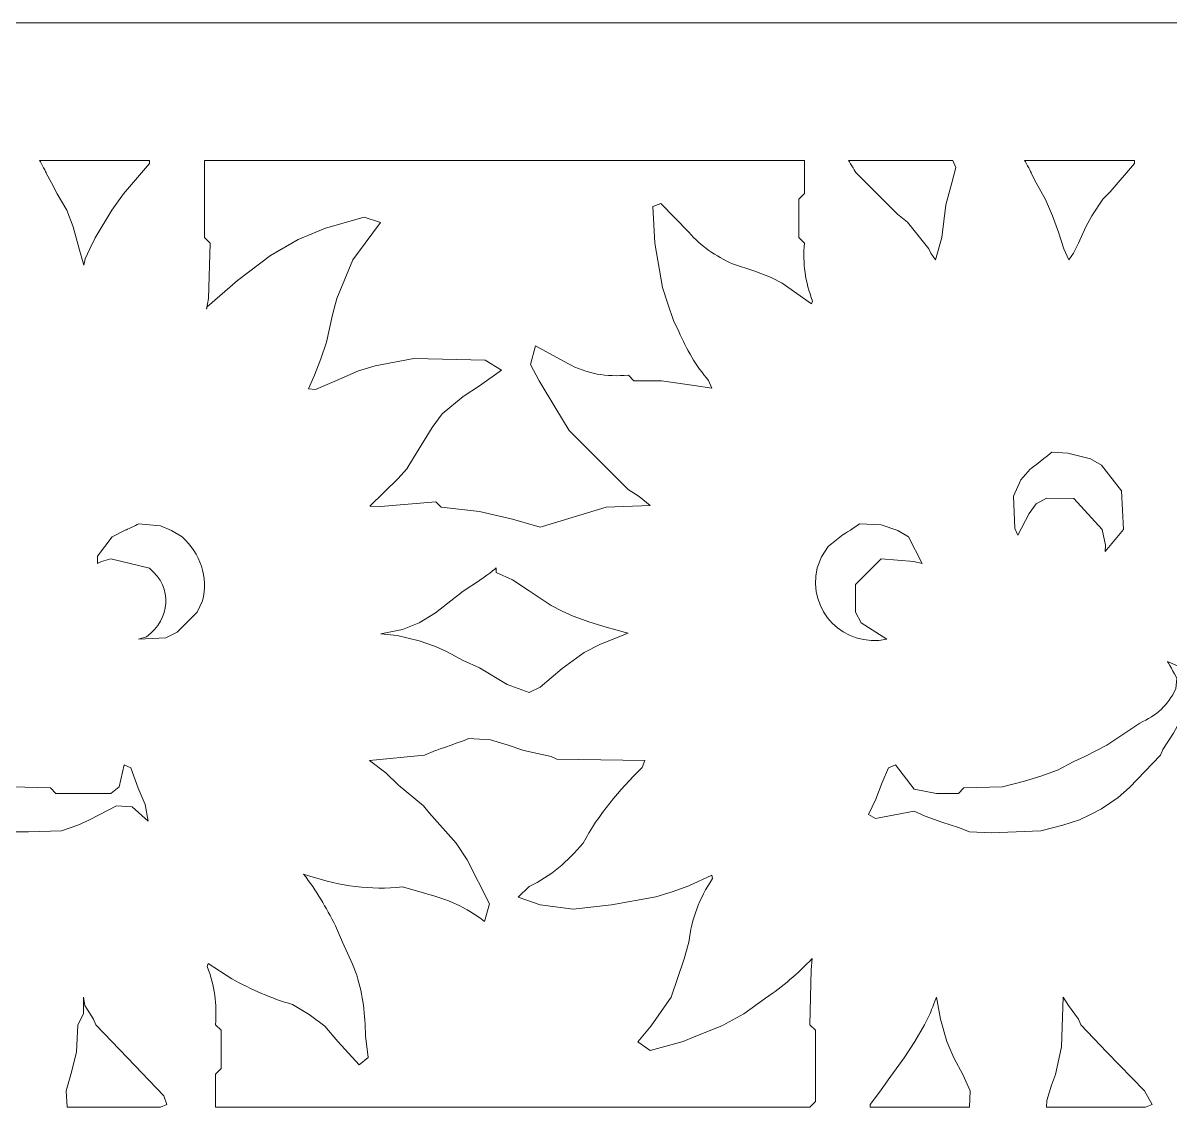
# Model space of a CAD drawing. Header units: centimetres. Extents: x -13.8 to 13.8, y -13.7 to 13.7.
# Drawn here: x 8.18 to 10.575, y -3.162 to -0.862 of the extents above; entities that cross this region are included whole.
import ezdxf

# ---------------------------------------------------------------- set-up
doc = ezdxf.new("R2010")
doc.units = ezdxf.units.CM
doc.header["$MEASUREMENT"] = 0
doc.layers.add('Layer 1', color=7, linetype='Continuous')

msp = doc.modelspace()

# ---------------------------------------------------------------- linework, layer by layer
at = {"layer": 'Layer 1', "lineweight": 0}
msp.add_lwpolyline([(0.73523, -13.67105), (13.55625, -13.67105), (13.55625, -0.86165), (0.73523, -0.86165), (0.73523, -13.67105)], close=True, dxfattribs=at)
at = {"layer": 'Layer 1', "color": 7, "lineweight": 0}
for points, knots in [([(8.21407, -1.14872), (8.21407, -1.14872), (8.44399, -1.14872), (8.44399, -1.14872), (8.44399, -1.14872), (8.44399, -1.14872), (8.44362, -1.15499), (8.44362, -1.15499), (8.44362, -1.15499), (8.44362, -1.15499), (8.38933, -1.21804), (8.38933, -1.21804), (8.38933, -1.21804), (8.38933, -1.21804), (8.36515, -1.25252), (8.36515, -1.25252), (8.36515, -1.25252), (8.36515, -1.25252), (8.33065, -1.31004), (8.33065, -1.31004), (8.33065, -1.31004), (8.33065, -1.31004), (8.31922, -1.33309), (8.31922, -1.33309), (8.31922, -1.33309), (8.31922, -1.33309), (8.30988, -1.35423), (8.30988, -1.35423), (8.30988, -1.35423), (8.30988, -1.35423), (8.30684, -1.36719), (8.30684, -1.36719), (8.30684, -1.36719), (8.30684, -1.36719), (8.29713, -1.33309), (8.29713, -1.33309), (8.29713, -1.33309), (8.29713, -1.33309), (8.28475, -1.287), (8.28475, -1.287), (8.28475, -1.287), (8.28475, -1.287), (8.27141, -1.25252), (8.27141, -1.25252), (8.27141, -1.25252), (8.27141, -1.25252), (8.25141, -1.21804), (8.25141, -1.21804), (8.25141, -1.21804), (8.25141, -1.21804), (8.23903, -1.19537), (8.23903, -1.19537), (8.23903, -1.19537), (8.23903, -1.19537), (8.22837, -1.17497), (8.22837, -1.17497), (8.22837, -1.17497), (8.22836, -1.17499), (8.21865, -1.15499), (8.21407, -1.14872)], [0, 0, 0, 0, 0.0625, 0.0625, 0.0625, 0.0625, 0.125, 0.125, 0.125, 0.125, 0.1875, 0.1875, 0.1875, 0.1875, 0.25, 0.25, 0.25, 0.25, 0.3125, 0.3125, 0.3125, 0.3125, 0.375, 0.375, 0.375, 0.375, 0.4375, 0.4375, 0.4375, 0.4375, 0.5, 0.5, 0.5, 0.5, 0.5625, 0.5625, 0.5625, 0.5625, 0.625, 0.625, 0.625, 0.625, 0.6875, 0.6875, 0.6875, 0.6875, 0.75, 0.75, 0.75, 0.75, 0.8125, 0.8125, 0.8125, 0.8125, 0.875, 0.875, 0.875, 0.875, 1, 1, 1, 1]), ([(8.55887, -1.14872), (8.55887, -1.14872), (9.81104, -1.14872), (9.81104, -1.14872), (9.81104, -1.14872), (9.81104, -1.14872), (9.81104, -1.21767), (9.81104, -1.21767), (9.81104, -1.21767), (9.81104, -1.21767), (9.79961, -1.2295), (9.79961, -1.2295), (9.79961, -1.2295), (9.79961, -1.2295), (9.79961, -1.3097), (9.79961, -1.3097), (9.79961, -1.3097), (9.79961, -1.3097), (9.81104, -1.32113), (9.81104, -1.32113), (9.81104, -1.32113), (9.80779, -1.36439), (9.81273, -1.40172), (9.82819, -1.4421), (9.82819, -1.4421), (9.82819, -1.4421), (9.8261, -1.448), (9.8261, -1.448), (9.8261, -1.448), (9.8261, -1.448), (9.76474, -1.40495), (9.76474, -1.40495), (9.76474, -1.40495), (9.76474, -1.40495), (9.74209, -1.39315), (9.74209, -1.39315), (9.74209, -1.39315), (9.74209, -1.39315), (9.70761, -1.37981), (9.70761, -1.37981), (9.70761, -1.37981), (9.70761, -1.37981), (9.66131, -1.36457), (9.66131, -1.36457), (9.66131, -1.36457), (9.62533, -1.34819), (9.59617, -1.32837), (9.56987, -1.29866), (9.56987, -1.29866), (9.56987, -1.29866), (9.5114, -1.23847), (9.5114, -1.23847), (9.5114, -1.23847), (9.5114, -1.23847), (9.49484, -1.24495), (9.49484, -1.24495), (9.49484, -1.24495), (9.49484, -1.24495), (9.49865, -1.32155), (9.49865, -1.32155), (9.49865, -1.32155), (9.49865, -1.32155), (9.51521, -1.41357), (9.51521, -1.41357), (9.51521, -1.41357), (9.51521, -1.41357), (9.52569, -1.44805), (9.52569, -1.44805), (9.52569, -1.44805), (9.52569, -1.44805), (9.53807, -1.48253), (9.53807, -1.48253), (9.53807, -1.48253), (9.53807, -1.48253), (9.54873, -1.50558), (9.54873, -1.50558), (9.54873, -1.50558), (9.56569, -1.54331), (9.58379, -1.57665), (9.6112, -1.60787), (9.6112, -1.60787), (9.6112, -1.60787), (9.61768, -1.62406), (9.61768, -1.62406), (9.61768, -1.62406), (9.61768, -1.62406), (9.58111, -1.61834), (9.58111, -1.61834), (9.58111, -1.61834), (9.58111, -1.61834), (9.51253, -1.60863), (9.51253, -1.60863), (9.51253, -1.60863), (9.51253, -1.60863), (9.45502, -1.60861), (9.45502, -1.60861), (9.45502, -1.60861), (9.45502, -1.60861), (9.44359, -1.59681), (9.44359, -1.59681), (9.44359, -1.59681), (9.39768, -1.60102), (9.35749, -1.59453), (9.31691, -1.57223), (9.31691, -1.57223), (9.31691, -1.57223), (9.24986, -1.53585), (9.24986, -1.53585), (9.24986, -1.53585), (9.24986, -1.53585), (9.23957, -1.57451), (9.23957, -1.57451), (9.23957, -1.57451), (9.23957, -1.57451), (9.25748, -1.60899), (9.25748, -1.60899), (9.25748, -1.60899), (9.25748, -1.60899), (9.29196, -1.66614), (9.29196, -1.66614), (9.29196, -1.66614), (9.29196, -1.66614), (9.31977, -1.71223), (9.31977, -1.71223), (9.31977, -1.71223), (9.31977, -1.71223), (9.44016, -1.83283), (9.44016, -1.83283), (9.44016, -1.83283), (9.44016, -1.83283), (9.44341, -1.83569), (9.44341, -1.83569), (9.44341, -1.83569), (9.44341, -1.83569), (9.46627, -1.85016), (9.46627, -1.85016), (9.46627, -1.85016), (9.46627, -1.85016), (9.48913, -1.86921), (9.48913, -1.86921), (9.48913, -1.86921), (9.48913, -1.86921), (9.39732, -1.87265), (9.39732, -1.87265), (9.39732, -1.87265), (9.39732, -1.87265), (9.26416, -1.91303), (9.26416, -1.91303), (9.26416, -1.91303), (9.26416, -1.91303), (9.25958, -1.91417), (9.25958, -1.91417), (9.25958, -1.91417), (9.25958, -1.91417), (9.20206, -1.89779), (9.20206, -1.89779), (9.20206, -1.89779), (9.20206, -1.89779), (9.13311, -1.8816), (9.13311, -1.8816), (9.13311, -1.8816), (9.13311, -1.8816), (9.0527, -1.87266), (9.0527, -1.87266), (9.0527, -1.87266), (9.0527, -1.87266), (9.04146, -1.86123), (9.04146, -1.86123), (9.04146, -1.86123), (9.04146, -1.86123), (8.92621, -1.87094), (8.92621, -1.87094), (8.92621, -1.87094), (8.92621, -1.87094), (8.90354, -1.87017), (8.90354, -1.87017), (8.90354, -1.87017), (8.90354, -1.87017), (8.96278, -1.81283), (8.96278, -1.81283), (8.96278, -1.81283), (8.96278, -1.81283), (8.98088, -1.79243), (8.98088, -1.79243), (8.98088, -1.79243), (8.98088, -1.79243), (8.99517, -1.76957), (8.99517, -1.76957), (8.99517, -1.76957), (8.99517, -1.76957), (9.03383, -1.70633), (9.03383, -1.70633), (9.03383, -1.70633), (9.03383, -1.70633), (9.0546, -1.67775), (9.0546, -1.67775), (9.0546, -1.67775), (9.0546, -1.67775), (9.0986, -1.64137), (9.0986, -1.64137), (9.0986, -1.64137), (9.0986, -1.64137), (9.13308, -1.61928), (9.13308, -1.61928), (9.13308, -1.61928), (9.13308, -1.61928), (9.1788, -1.58652), (9.1788, -1.58652), (9.1788, -1.58652), (9.1788, -1.58652), (9.14451, -1.56556), (9.14451, -1.56556), (9.14451, -1.56556), (9.14451, -1.56556), (8.99555, -1.56231), (8.99555, -1.56231), (8.99555, -1.56231), (8.99555, -1.56231), (8.91496, -1.57718), (8.91496, -1.57718), (8.91496, -1.57718), (8.91496, -1.57718), (8.88048, -1.58766), (8.88048, -1.58766), (8.88048, -1.58766), (8.88048, -1.58766), (8.83418, -1.60785), (8.83418, -1.60785), (8.83418, -1.60785), (8.83418, -1.60785), (8.79036, -1.6269), (8.79036, -1.6269), (8.79036, -1.6269), (8.79036, -1.6269), (8.77589, -1.62518), (8.77589, -1.62518), (8.77589, -1.62518), (8.77589, -1.62518), (8.78846, -1.59719), (8.78846, -1.59719), (8.78846, -1.59719), (8.78846, -1.59719), (8.8018, -1.56271), (8.8018, -1.56271), (8.8018, -1.56271), (8.8018, -1.56271), (8.81323, -1.52823), (8.81323, -1.52823), (8.81323, -1.52823), (8.81323, -1.52823), (8.82598, -1.47108), (8.82598, -1.47108), (8.82598, -1.47108), (8.82598, -1.47108), (8.83532, -1.4366), (8.83532, -1.4366), (8.83532, -1.4366), (8.83532, -1.4366), (8.86866, -1.35603), (8.86866, -1.35603), (8.86866, -1.35603), (8.86866, -1.35603), (8.8938, -1.32155), (8.8938, -1.32155), (8.8938, -1.32155), (8.8938, -1.32155), (8.92619, -1.2785), (8.92619, -1.2785), (8.92619, -1.2785), (8.92619, -1.2785), (8.89171, -1.26707), (8.89171, -1.26707), (8.89171, -1.26707), (8.89171, -1.26707), (8.81151, -1.28974), (8.81151, -1.28974), (8.81151, -1.28974), (8.81151, -1.28974), (8.75399, -1.31395), (8.75399, -1.31395), (8.75399, -1.31395), (8.75399, -1.31395), (8.69647, -1.34729), (8.69647, -1.34729), (8.69647, -1.34729), (8.69647, -1.34729), (8.62752, -1.3991), (8.62752, -1.3991), (8.62752, -1.3991), (8.62752, -1.3991), (8.56447, -1.45397), (8.56447, -1.45397), (8.56447, -1.45397), (8.56447, -1.45397), (8.56278, -1.45931), (8.56278, -1.45931), (8.56278, -1.45931), (8.56278, -1.45931), (8.56717, -1.43664), (8.56717, -1.43664), (8.56717, -1.43664), (8.56717, -1.43664), (8.57021, -1.3212), (8.57021, -1.3212), (8.57021, -1.3212), (8.57021, -1.3212), (8.55897, -1.30977), (8.55897, -1.30977), (8.55897, -1.30977), (8.55897, -1.30977), (8.55893, -1.14872), (8.55893, -1.14872), (8.55893, -1.14872), (8.55893, -1.14872), (8.55887, -1.14872), (8.55887, -1.14872)], [0, 0, 0, 0, 0.0125, 0.0125, 0.0125, 0.0125, 0.025, 0.025, 0.025, 0.025, 0.0375, 0.0375, 0.0375, 0.0375, 0.05, 0.05, 0.05, 0.05, 0.0625, 0.0625, 0.0625, 0.0625, 0.075, 0.075, 0.075, 0.075, 0.0875, 0.0875, 0.0875, 0.0875, 0.1, 0.1, 0.1, 0.1, 0.1125, 0.1125, 0.1125, 0.1125, 0.125, 0.125, 0.125, 0.125, 0.1375, 0.1375, 0.1375, 0.1375, 0.15, 0.15, 0.15, 0.15, 0.1625, 0.1625, 0.1625, 0.1625, 0.175, 0.175, 0.175, 0.175, 0.1875, 0.1875, 0.1875, 0.1875, 0.2, 0.2, 0.2, 0.2, 0.2125, 0.2125, 0.2125, 0.2125, 0.225, 0.225, 0.225, 0.225, 0.2375, 0.2375, 0.2375, 0.2375, 0.25, 0.25, 0.25, 0.25, 0.2625, 0.2625, 0.2625, 0.2625, 0.275, 0.275, 0.275, 0.275, 0.2875, 0.2875, 0.2875, 0.2875, 0.3, 0.3, 0.3, 0.3, 0.3125, 0.3125, 0.3125, 0.3125, 0.325, 0.325, 0.325, 0.325, 0.3375, 0.3375, 0.3375, 0.3375, 0.35, 0.35, 0.35, 0.35, 0.3625, 0.3625, 0.3625, 0.3625, 0.375, 0.375, 0.375, 0.375, 0.3875, 0.3875, 0.3875, 0.3875, 0.4, 0.4, 0.4, 0.4, 0.4125, 0.4125, 0.4125, 0.4125, 0.425, 0.425, 0.425, 0.425, 0.4375, 0.4375, 0.4375, 0.4375, 0.45, 0.45, 0.45, 0.45, 0.4625, 0.4625, 0.4625, 0.4625, 0.475, 0.475, 0.475, 0.475, 0.4875, 0.4875, 0.4875, 0.4875, 0.5, 0.5, 0.5, 0.5, 0.5125, 0.5125, 0.5125, 0.5125, 0.525, 0.525, 0.525, 0.525, 0.5375, 0.5375, 0.5375, 0.5375, 0.55, 0.55, 0.55, 0.55, 0.5625, 0.5625, 0.5625, 0.5625, 0.575, 0.575, 0.575, 0.575, 0.5875, 0.5875, 0.5875, 0.5875, 0.6, 0.6, 0.6, 0.6, 0.6125, 0.6125, 0.6125, 0.6125, 0.625, 0.625, 0.625, 0.625, 0.6375, 0.6375, 0.6375, 0.6375, 0.65, 0.65, 0.65, 0.65, 0.6625, 0.6625, 0.6625, 0.6625, 0.675, 0.675, 0.675, 0.675, 0.6875, 0.6875, 0.6875, 0.6875, 0.7, 0.7, 0.7, 0.7, 0.7125, 0.7125, 0.7125, 0.7125, 0.725, 0.725, 0.725, 0.725, 0.7375, 0.7375, 0.7375, 0.7375, 0.75, 0.75, 0.75, 0.75, 0.7625, 0.7625, 0.7625, 0.7625, 0.775, 0.775, 0.775, 0.775, 0.7875, 0.7875, 0.7875, 0.7875, 0.8, 0.8, 0.8, 0.8, 0.8125, 0.8125, 0.8125, 0.8125, 0.825, 0.825, 0.825, 0.825, 0.8375, 0.8375, 0.8375, 0.8375, 0.85, 0.85, 0.85, 0.85, 0.8625, 0.8625, 0.8625, 0.8625, 0.875, 0.875, 0.875, 0.875, 0.8875, 0.8875, 0.8875, 0.8875, 0.9, 0.9, 0.9, 0.9, 0.9125, 0.9125, 0.9125, 0.9125, 0.925, 0.925, 0.925, 0.925, 0.9375, 0.9375, 0.9375, 0.9375, 0.95, 0.95, 0.95, 0.95, 0.9625, 0.9625, 0.9625, 0.9625, 0.975, 0.975, 0.975, 0.975, 1, 1, 1, 1]), ([(9.90304, -1.14872), (9.90304, -1.14872), (10.12116, -1.14872), (10.12116, -1.14872), (10.12116, -1.14872), (10.12116, -1.14872), (10.12709, -1.16359), (10.12709, -1.16359), (10.12709, -1.16359), (10.12709, -1.16359), (10.11907, -1.19539), (10.11907, -1.19539), (10.11907, -1.19539), (10.11907, -1.19539), (10.10669, -1.24111), (10.10669, -1.24111), (10.10669, -1.24111), (10.10669, -1.24111), (10.0983, -1.30969), (10.0983, -1.30969), (10.0983, -1.30969), (10.0983, -1.30969), (10.08457, -1.35599), (10.08457, -1.35599), (10.08457, -1.35599), (10.08457, -1.35599), (10.07486, -1.34247), (10.07486, -1.34247), (10.07486, -1.34247), (10.07486, -1.34247), (10.07105, -1.33313), (10.07105, -1.33313), (10.07105, -1.33313), (10.07105, -1.33313), (10.02628, -1.27733), (10.02628, -1.27733), (10.02628, -1.27733), (10.02628, -1.27733), (10.00532, -1.26114), (10.00532, -1.26114), (10.00532, -1.26114), (10.00532, -1.26114), (9.91922, -1.17486), (9.91922, -1.17486), (9.91922, -1.17486), (9.91923, -1.17483), (9.90743, -1.15499), (9.90304, -1.14872)], [0, 0, 0, 0, 0.0769231, 0.0769231, 0.0769231, 0.0769231, 0.1538462, 0.1538462, 0.1538462, 0.1538462, 0.2307692, 0.2307692, 0.2307692, 0.2307692, 0.3076923, 0.3076923, 0.3076923, 0.3076923, 0.3846154, 0.3846154, 0.3846154, 0.3846154, 0.4615385, 0.4615385, 0.4615385, 0.4615385, 0.5384615, 0.5384615, 0.5384615, 0.5384615, 0.6153846, 0.6153846, 0.6153846, 0.6153846, 0.6923077, 0.6923077, 0.6923077, 0.6923077, 0.7692308, 0.7692308, 0.7692308, 0.7692308, 0.8461538, 0.8461538, 0.8461538, 0.8461538, 1, 1, 1, 1]), ([(10.2707, -1.14872), (10.2707, -1.14872), (10.50025, -1.14872), (10.50025, -1.14872), (10.50025, -1.14872), (10.50025, -1.14872), (10.50025, -1.15499), (10.50025, -1.15499), (10.50025, -1.15499), (10.50025, -1.15499), (10.44977, -1.21386), (10.44977, -1.21386), (10.44977, -1.21386), (10.44977, -1.21386), (10.43413, -1.22968), (10.43413, -1.22968), (10.43413, -1.22968), (10.43413, -1.22968), (10.41127, -1.26416), (10.41127, -1.26416), (10.41127, -1.26416), (10.41127, -1.26416), (10.39852, -1.28702), (10.39852, -1.28702), (10.39852, -1.28702), (10.39852, -1.28702), (10.38347, -1.3215), (10.38347, -1.3215), (10.38347, -1.3215), (10.38347, -1.3215), (10.37299, -1.34246), (10.37299, -1.34246), (10.37299, -1.34246), (10.37299, -1.34246), (10.36307, -1.35598), (10.36307, -1.35598), (10.36307, -1.35598), (10.36307, -1.35598), (10.35278, -1.33312), (10.35278, -1.33312), (10.35278, -1.33312), (10.35278, -1.33312), (10.34135, -1.29864), (10.34135, -1.29864), (10.34135, -1.29864), (10.34135, -1.29864), (10.32897, -1.26416), (10.32897, -1.26416), (10.32897, -1.26416), (10.32897, -1.26416), (10.3145, -1.22987), (10.3145, -1.22987), (10.3145, -1.22987), (10.3145, -1.22987), (10.29508, -1.19539), (10.29508, -1.19539), (10.29508, -1.19539), (10.29508, -1.19539), (10.28479, -1.17499), (10.28479, -1.17499), (10.28479, -1.17499), (10.2848, -1.17499), (10.27528, -1.15499), (10.2707, -1.14872)], [0, 0, 0, 0, 0.0588235, 0.0588235, 0.0588235, 0.0588235, 0.1176471, 0.1176471, 0.1176471, 0.1176471, 0.1764706, 0.1764706, 0.1764706, 0.1764706, 0.2352941, 0.2352941, 0.2352941, 0.2352941, 0.2941176, 0.2941176, 0.2941176, 0.2941176, 0.3529412, 0.3529412, 0.3529412, 0.3529412, 0.4117647, 0.4117647, 0.4117647, 0.4117647, 0.4705882, 0.4705882, 0.4705882, 0.4705882, 0.5294118, 0.5294118, 0.5294118, 0.5294118, 0.5882353, 0.5882353, 0.5882353, 0.5882353, 0.6470588, 0.6470588, 0.6470588, 0.6470588, 0.7058824, 0.7058824, 0.7058824, 0.7058824, 0.7647059, 0.7647059, 0.7647059, 0.7647059, 0.8235294, 0.8235294, 0.8235294, 0.8235294, 0.8823529, 0.8823529, 0.8823529, 0.8823529, 1, 1, 1, 1]), ([(10.32785, -1.75773), (10.32785, -1.75773), (10.3614, -1.75982), (10.3614, -1.75982), (10.3614, -1.75982), (10.3614, -1.75982), (10.40826, -1.77165), (10.40826, -1.77165), (10.40826, -1.77165), (10.40826, -1.77165), (10.43131, -1.78499), (10.43131, -1.78499), (10.43131, -1.78499), (10.43131, -1.78499), (10.47341, -1.83852), (10.47341, -1.83852), (10.47341, -1.83852), (10.47341, -1.83852), (10.47759, -1.91872), (10.47759, -1.91872), (10.47759, -1.91872), (10.47759, -1.91872), (10.43893, -1.96502), (10.43893, -1.96502), (10.43893, -1.96502), (10.43893, -1.96502), (10.43988, -1.9515), (10.43988, -1.9515), (10.43988, -1.9515), (10.43988, -1.9515), (10.43303, -1.91911), (10.43303, -1.91911), (10.43303, -1.91911), (10.43303, -1.91911), (10.37379, -1.85397), (10.37379, -1.85397), (10.37379, -1.85397), (10.37379, -1.85397), (10.31626, -1.85396), (10.31626, -1.85396), (10.31626, -1.85396), (10.31626, -1.85396), (10.29512, -1.86539), (10.29512, -1.86539), (10.29512, -1.86539), (10.29512, -1.86539), (10.28007, -1.8856), (10.28007, -1.8856), (10.28007, -1.8856), (10.28007, -1.8856), (10.25702, -1.93055), (10.25702, -1.93055), (10.25702, -1.93055), (10.25702, -1.93055), (10.25035, -1.91703), (10.25035, -1.91703), (10.25035, -1.91703), (10.25035, -1.91703), (10.24768, -1.84977), (10.24768, -1.84977), (10.24768, -1.84977), (10.24768, -1.84977), (10.26271, -1.81567), (10.26271, -1.81567), (10.26271, -1.81567), (10.26271, -1.81567), (10.28271, -1.79339), (10.28271, -1.79339), (10.28271, -1.79339), (10.28271, -1.79337), (10.32272, -1.76231), (10.32785, -1.75773)], [0, 0, 0, 0, 0.0526316, 0.0526316, 0.0526316, 0.0526316, 0.1052632, 0.1052632, 0.1052632, 0.1052632, 0.1578947, 0.1578947, 0.1578947, 0.1578947, 0.2105263, 0.2105263, 0.2105263, 0.2105263, 0.2631579, 0.2631579, 0.2631579, 0.2631579, 0.3157895, 0.3157895, 0.3157895, 0.3157895, 0.3684211, 0.3684211, 0.3684211, 0.3684211, 0.4210526, 0.4210526, 0.4210526, 0.4210526, 0.4736842, 0.4736842, 0.4736842, 0.4736842, 0.5263158, 0.5263158, 0.5263158, 0.5263158, 0.5789474, 0.5789474, 0.5789474, 0.5789474, 0.6315789, 0.6315789, 0.6315789, 0.6315789, 0.6842105, 0.6842105, 0.6842105, 0.6842105, 0.7368421, 0.7368421, 0.7368421, 0.7368421, 0.7894737, 0.7894737, 0.7894737, 0.7894737, 0.8421053, 0.8421053, 0.8421053, 0.8421053, 0.8947368, 0.8947368, 0.8947368, 0.8947368, 1, 1, 1, 1]), ([(8.42095, -1.90709), (8.42095, -1.90709), (8.46686, -1.91109), (8.46686, -1.91109), (8.46686, -1.91109), (8.46686, -1.91109), (8.48951, -1.9208), (8.48951, -1.9208), (8.48951, -1.9208), (8.48951, -1.9208), (8.512, -1.93432), (8.512, -1.93432), (8.512, -1.93432), (8.54915, -1.96901), (8.56801, -2.01777), (8.55468, -2.06825), (8.55468, -2.06825), (8.55468, -2.06825), (8.54325, -2.09151), (8.54325, -2.09151), (8.54325, -2.09151), (8.54325, -2.09151), (8.50134, -2.13302), (8.50134, -2.13302), (8.50134, -2.13302), (8.50134, -2.13302), (8.47811, -2.14482), (8.47811, -2.14482), (8.47811, -2.14482), (8.47811, -2.14482), (8.42096, -2.14826), (8.42096, -2.14826), (8.42096, -2.14826), (8.42096, -2.14826), (8.43792, -2.14273), (8.43792, -2.14273), (8.43792, -2.14273), (8.48726, -2.10577), (8.49335, -2.04044), (8.44382, -2.00004), (8.44382, -2.00004), (8.44382, -2.00004), (8.36344, -1.98004), (8.36344, -1.98004), (8.36344, -1.98004), (8.36344, -1.98004), (8.34344, -1.98594), (8.34344, -1.98594), (8.34344, -1.98594), (8.34344, -1.98594), (8.33545, -1.98975), (8.33545, -1.98975), (8.33545, -1.98975), (8.33545, -1.98975), (8.33545, -1.97451), (8.33545, -1.97451), (8.33545, -1.97451), (8.33545, -1.97451), (8.36612, -1.93429), (8.36612, -1.93429), (8.36612, -1.93429), (8.36612, -1.93429), (8.3947, -1.92), (8.3947, -1.92), (8.3947, -1.92), (8.39465, -1.92006), (8.41581, -1.91053), (8.42095, -1.90709)], [0, 0, 0, 0, 0.0555556, 0.0555556, 0.0555556, 0.0555556, 0.1111111, 0.1111111, 0.1111111, 0.1111111, 0.1666667, 0.1666667, 0.1666667, 0.1666667, 0.2222222, 0.2222222, 0.2222222, 0.2222222, 0.2777778, 0.2777778, 0.2777778, 0.2777778, 0.3333333, 0.3333333, 0.3333333, 0.3333333, 0.3888889, 0.3888889, 0.3888889, 0.3888889, 0.4444444, 0.4444444, 0.4444444, 0.4444444, 0.5, 0.5, 0.5, 0.5, 0.5555556, 0.5555556, 0.5555556, 0.5555556, 0.6111111, 0.6111111, 0.6111111, 0.6111111, 0.6666667, 0.6666667, 0.6666667, 0.6666667, 0.7222222, 0.7222222, 0.7222222, 0.7222222, 0.7777778, 0.7777778, 0.7777778, 0.7777778, 0.8333333, 0.8333333, 0.8333333, 0.8333333, 0.8888889, 0.8888889, 0.8888889, 0.8888889, 1, 1, 1, 1]), ([(9.92608, -1.90709), (9.92608, -1.90709), (9.97161, -1.90937), (9.97161, -1.90937), (9.97161, -1.90937), (9.97161, -1.90937), (10.00609, -1.9208), (10.00609, -1.9208), (10.00609, -1.9208), (10.00609, -1.9208), (10.02837, -1.93432), (10.02837, -1.93432), (10.02837, -1.93432), (10.02837, -1.93432), (10.05695, -1.98975), (10.05695, -1.98975), (10.05695, -1.98975), (10.05695, -1.98975), (10.0398, -1.98594), (10.0398, -1.98594), (10.0398, -1.98594), (10.0398, -1.98594), (9.97159, -1.98004), (9.97159, -1.98004), (9.97159, -1.98004), (9.97159, -1.98004), (9.91806, -2.03378), (9.91806, -2.03378), (9.91806, -2.03378), (9.91806, -2.03378), (9.91806, -2.09151), (9.91806, -2.09151), (9.91806, -2.09151), (9.91806, -2.09151), (9.92949, -2.11416), (9.92949, -2.11416), (9.92949, -2.11416), (9.92949, -2.11416), (9.98323, -2.14826), (9.98323, -2.14826), (9.98323, -2.14826), (9.89274, -2.16541), (9.81768, -2.08997), (9.83787, -1.9993), (9.83787, -1.9993), (9.83787, -1.9993), (9.84702, -1.97623), (9.84702, -1.97623), (9.84702, -1.97623), (9.84702, -1.97623), (9.86054, -1.95451), (9.86054, -1.95451), (9.86054, -1.95451), (9.86054, -1.95451), (9.89197, -1.92974), (9.89197, -1.92974), (9.89197, -1.92974), (9.892, -1.92977), (9.92095, -1.91148), (9.92608, -1.90709)], [0, 0, 0, 0, 0.0625, 0.0625, 0.0625, 0.0625, 0.125, 0.125, 0.125, 0.125, 0.1875, 0.1875, 0.1875, 0.1875, 0.25, 0.25, 0.25, 0.25, 0.3125, 0.3125, 0.3125, 0.3125, 0.375, 0.375, 0.375, 0.375, 0.4375, 0.4375, 0.4375, 0.4375, 0.5, 0.5, 0.5, 0.5, 0.5625, 0.5625, 0.5625, 0.5625, 0.625, 0.625, 0.625, 0.625, 0.6875, 0.6875, 0.6875, 0.6875, 0.75, 0.75, 0.75, 0.75, 0.8125, 0.8125, 0.8125, 0.8125, 0.875, 0.875, 0.875, 0.875, 1, 1, 1, 1]), ([(9.16789, -1.99911), (9.16789, -1.99911), (9.16752, -2.00864), (9.16752, -2.00864), (9.16752, -2.00864), (9.16752, -2.00864), (9.202, -2.02425), (9.202, -2.02425), (9.202, -2.02425), (9.202, -2.02425), (9.23648, -2.0473), (9.23648, -2.0473), (9.23648, -2.0473), (9.23648, -2.0473), (9.2822, -2.07799), (9.2822, -2.07799), (9.2822, -2.07799), (9.2822, -2.07799), (9.30525, -2.08942), (9.30525, -2.08942), (9.30525, -2.08942), (9.30525, -2.08942), (9.32848, -2.09971), (9.32848, -2.09971), (9.32848, -2.09971), (9.32848, -2.09971), (9.36296, -2.11246), (9.36296, -2.11246), (9.36296, -2.11246), (9.36296, -2.11246), (9.39725, -2.12275), (9.39725, -2.12275), (9.39725, -2.12275), (9.39725, -2.12275), (9.43763, -2.13418), (9.43763, -2.13418), (9.43763, -2.13418), (9.43763, -2.13418), (9.44316, -2.13513), (9.44316, -2.13513), (9.44316, -2.13513), (9.44316, -2.13513), (9.38564, -2.15836), (9.38564, -2.15836), (9.38564, -2.15836), (9.38564, -2.15836), (9.35116, -2.17551), (9.35116, -2.17551), (9.35116, -2.17551), (9.35116, -2.17551), (9.30525, -2.20906), (9.30525, -2.20906), (9.30525, -2.20906), (9.30525, -2.20906), (9.25953, -2.2483), (9.25953, -2.2483), (9.25953, -2.2483), (9.25953, -2.2483), (9.23648, -2.25896), (9.23648, -2.25896), (9.23648, -2.25896), (9.23648, -2.25896), (9.19057, -2.2424), (9.19057, -2.2424), (9.19057, -2.2424), (9.19057, -2.2424), (9.13305, -2.20792), (9.13305, -2.20792), (9.13305, -2.20792), (9.13305, -2.20792), (9.09857, -2.19268), (9.09857, -2.19268), (9.09857, -2.19268), (9.09857, -2.19268), (9.06409, -2.17344), (9.06409, -2.17344), (9.06409, -2.17344), (9.06409, -2.17344), (9.04104, -2.16315), (9.04104, -2.16315), (9.04104, -2.16315), (9.04104, -2.16315), (9.00656, -2.15135), (9.00656, -2.15135), (9.00656, -2.15135), (9.00656, -2.15135), (8.96065, -2.14011), (8.96065, -2.14011), (8.96065, -2.14011), (8.96065, -2.14011), (8.92655, -2.13686), (8.92655, -2.13686), (8.92655, -2.13686), (8.92655, -2.13686), (8.97208, -2.12771), (8.97208, -2.12771), (8.97208, -2.12771), (8.97208, -2.12771), (9.00656, -2.11419), (9.00656, -2.11419), (9.00656, -2.11419), (9.00656, -2.11419), (9.04104, -2.09323), (9.04104, -2.09323), (9.04104, -2.09323), (9.04104, -2.09323), (9.09856, -2.04809), (9.09856, -2.04809), (9.09856, -2.04809), (9.09856, -2.04809), (9.13304, -2.02523), (9.13304, -2.02523), (9.13304, -2.02523), (9.13305, -2.0252), (9.16199, -2.00483), (9.16789, -1.99911)], [0, 0, 0, 0, 0.0333333, 0.0333333, 0.0333333, 0.0333333, 0.0666667, 0.0666667, 0.0666667, 0.0666667, 0.1, 0.1, 0.1, 0.1, 0.1333333, 0.1333333, 0.1333333, 0.1333333, 0.1666667, 0.1666667, 0.1666667, 0.1666667, 0.2, 0.2, 0.2, 0.2, 0.2333333, 0.2333333, 0.2333333, 0.2333333, 0.2666667, 0.2666667, 0.2666667, 0.2666667, 0.3, 0.3, 0.3, 0.3, 0.3333333, 0.3333333, 0.3333333, 0.3333333, 0.3666667, 0.3666667, 0.3666667, 0.3666667, 0.4, 0.4, 0.4, 0.4, 0.4333333, 0.4333333, 0.4333333, 0.4333333, 0.4666667, 0.4666667, 0.4666667, 0.4666667, 0.5, 0.5, 0.5, 0.5, 0.5333333, 0.5333333, 0.5333333, 0.5333333, 0.5666667, 0.5666667, 0.5666667, 0.5666667, 0.6, 0.6, 0.6, 0.6, 0.6333333, 0.6333333, 0.6333333, 0.6333333, 0.6666667, 0.6666667, 0.6666667, 0.6666667, 0.7, 0.7, 0.7, 0.7, 0.7333333, 0.7333333, 0.7333333, 0.7333333, 0.7666667, 0.7666667, 0.7666667, 0.7666667, 0.8, 0.8, 0.8, 0.8, 0.8333333, 0.8333333, 0.8333333, 0.8333333, 0.8666667, 0.8666667, 0.8666667, 0.8666667, 0.9, 0.9, 0.9, 0.9, 0.9333333, 0.9333333, 0.9333333, 0.9333333, 1, 1, 1, 1]), ([(7.81193, -2.19456), (7.81193, -2.19456), (7.81574, -2.21647), (7.81574, -2.21647), (7.81574, -2.21647), (7.81574, -2.21647), (7.8005, -2.24142), (7.8005, -2.24142), (7.8005, -2.24142), (7.8005, -2.24142), (7.84641, -2.2982), (7.84641, -2.2982), (7.84641, -2.2982), (7.84641, -2.2982), (7.89232, -2.3344), (7.89232, -2.3344), (7.89232, -2.3344), (7.89232, -2.3344), (7.9268, -2.35745), (7.9268, -2.35745), (7.9268, -2.35745), (7.9268, -2.35745), (7.97252, -2.38812), (7.97252, -2.38812), (7.97252, -2.38812), (7.97252, -2.38812), (7.99557, -2.39955), (7.99557, -2.39955), (7.99557, -2.39955), (7.99557, -2.39955), (8.0188, -2.40984), (8.0188, -2.40984), (8.0188, -2.40984), (8.0188, -2.40984), (8.05328, -2.42336), (8.05328, -2.42336), (8.05328, -2.42336), (8.05328, -2.42336), (8.07595, -2.43307), (8.07595, -2.43307), (8.07595, -2.43307), (8.07595, -2.43307), (8.11043, -2.44431), (8.11043, -2.44431), (8.11043, -2.44431), (8.11043, -2.44431), (8.15652, -2.45614), (8.15652, -2.45614), (8.15652, -2.45614), (8.15652, -2.45614), (8.2373, -2.45842), (8.2373, -2.45842), (8.2373, -2.45842), (8.2373, -2.45842), (8.24854, -2.47022), (8.24854, -2.47022), (8.24854, -2.47022), (8.24854, -2.47022), (8.3634, -2.4702), (8.3634, -2.4702), (8.3634, -2.4702), (8.3634, -2.4702), (8.38055, -2.4561), (8.38055, -2.4561), (8.38055, -2.4561), (8.38055, -2.4561), (8.39103, -2.41019), (8.39103, -2.41019), (8.39103, -2.41019), (8.39103, -2.41019), (8.40474, -2.41667), (8.40474, -2.41667), (8.40474, -2.41667), (8.40474, -2.41667), (8.41998, -2.45877), (8.41998, -2.45877), (8.41998, -2.45877), (8.41998, -2.45877), (8.43503, -2.49325), (8.43503, -2.49325), (8.43503, -2.49325), (8.43503, -2.49325), (8.44093, -2.52773), (8.44093, -2.52773), (8.44093, -2.52773), (8.44093, -2.52773), (8.40741, -2.49802), (8.40741, -2.49802), (8.40741, -2.49802), (8.40741, -2.49802), (8.37484, -2.49611), (8.37484, -2.49611), (8.37484, -2.49611), (8.37484, -2.49611), (8.34034, -2.51421), (8.34034, -2.51421), (8.34034, -2.51421), (8.34034, -2.51421), (8.31711, -2.52601), (8.31711, -2.52601), (8.31711, -2.52601), (8.31711, -2.52601), (8.29444, -2.5363), (8.29444, -2.5363), (8.29444, -2.5363), (8.29444, -2.5363), (8.25996, -2.54773), (8.25996, -2.54773), (8.25996, -2.54773), (8.25996, -2.54773), (8.19101, -2.5504), (8.19101, -2.5504), (8.19101, -2.5504), (8.19101, -2.5504), (8.15652, -2.5504), (8.15652, -2.5504), (8.15652, -2.5504), (8.11194, -2.55402), (8.07251, -2.5504), (8.03023, -2.53553), (8.03023, -2.53553), (8.03023, -2.53553), (8.007, -2.526), (8.007, -2.526), (8.007, -2.526), (8.007, -2.526), (7.97252, -2.506), (7.97252, -2.506), (7.97252, -2.506), (7.97252, -2.506), (7.93804, -2.48351), (7.93804, -2.48351), (7.93804, -2.48351), (7.93804, -2.48351), (7.9047, -2.46084), (7.9047, -2.46084), (7.9047, -2.46084), (7.9047, -2.46084), (7.87784, -2.43494), (7.87784, -2.43494), (7.87784, -2.43494), (7.87784, -2.43494), (7.82717, -2.37856), (7.82717, -2.37856), (7.82717, -2.37856), (7.82717, -2.37856), (7.81365, -2.35533), (7.81365, -2.35533), (7.81365, -2.35533), (7.81365, -2.35533), (7.7986, -2.32104), (7.7986, -2.32104), (7.7986, -2.32104), (7.7986, -2.32104), (7.78812, -2.29818), (7.78812, -2.29818), (7.78812, -2.29818), (7.78812, -2.29818), (7.7765, -2.2759), (7.7765, -2.2759), (7.7765, -2.2759), (7.7765, -2.2759), (7.74295, -2.26161), (7.74295, -2.26161), (7.74295, -2.26161), (7.74295, -2.26161), (7.70543, -2.25992), (7.70543, -2.25992), (7.70543, -2.25992), (7.70543, -2.25992), (7.71228, -2.25098), (7.71228, -2.25098), (7.71228, -2.25098), (7.71228, -2.25098), (7.74295, -2.23764), (7.74295, -2.23764), (7.74295, -2.23764), (7.74295, -2.23764), (7.76581, -2.22621), (7.76581, -2.22621), (7.76581, -2.22621), (7.76581, -2.22621), (7.79648, -2.20695), (7.79648, -2.20695), (7.79648, -2.20695), (7.7965, -2.20694), (7.806, -2.19932), (7.81193, -2.19456)], [0, 0, 0, 0, 0.0208333, 0.0208333, 0.0208333, 0.0208333, 0.0416667, 0.0416667, 0.0416667, 0.0416667, 0.0625, 0.0625, 0.0625, 0.0625, 0.0833333, 0.0833333, 0.0833333, 0.0833333, 0.1041667, 0.1041667, 0.1041667, 0.1041667, 0.125, 0.125, 0.125, 0.125, 0.1458333, 0.1458333, 0.1458333, 0.1458333, 0.1666667, 0.1666667, 0.1666667, 0.1666667, 0.1875, 0.1875, 0.1875, 0.1875, 0.2083333, 0.2083333, 0.2083333, 0.2083333, 0.2291667, 0.2291667, 0.2291667, 0.2291667, 0.25, 0.25, 0.25, 0.25, 0.2708333, 0.2708333, 0.2708333, 0.2708333, 0.2916667, 0.2916667, 0.2916667, 0.2916667, 0.3125, 0.3125, 0.3125, 0.3125, 0.3333333, 0.3333333, 0.3333333, 0.3333333, 0.3541667, 0.3541667, 0.3541667, 0.3541667, 0.375, 0.375, 0.375, 0.375, 0.3958333, 0.3958333, 0.3958333, 0.3958333, 0.4166667, 0.4166667, 0.4166667, 0.4166667, 0.4375, 0.4375, 0.4375, 0.4375, 0.4583333, 0.4583333, 0.4583333, 0.4583333, 0.4791667, 0.4791667, 0.4791667, 0.4791667, 0.5, 0.5, 0.5, 0.5, 0.5208333, 0.5208333, 0.5208333, 0.5208333, 0.5416667, 0.5416667, 0.5416667, 0.5416667, 0.5625, 0.5625, 0.5625, 0.5625, 0.5833333, 0.5833333, 0.5833333, 0.5833333, 0.6041667, 0.6041667, 0.6041667, 0.6041667, 0.625, 0.625, 0.625, 0.625, 0.6458333, 0.6458333, 0.6458333, 0.6458333, 0.6666667, 0.6666667, 0.6666667, 0.6666667, 0.6875, 0.6875, 0.6875, 0.6875, 0.7083333, 0.7083333, 0.7083333, 0.7083333, 0.7291667, 0.7291667, 0.7291667, 0.7291667, 0.75, 0.75, 0.75, 0.75, 0.7708333, 0.7708333, 0.7708333, 0.7708333, 0.7916667, 0.7916667, 0.7916667, 0.7916667, 0.8125, 0.8125, 0.8125, 0.8125, 0.8333333, 0.8333333, 0.8333333, 0.8333333, 0.8541667, 0.8541667, 0.8541667, 0.8541667, 0.875, 0.875, 0.875, 0.875, 0.8958333, 0.8958333, 0.8958333, 0.8958333, 0.9166667, 0.9166667, 0.9166667, 0.9166667, 0.9375, 0.9375, 0.9375, 0.9375, 0.9583333, 0.9583333, 0.9583333, 0.9583333, 1, 1, 1, 1]), ([(10.5692, -2.19456), (10.5692, -2.19456), (10.60368, -2.20999), (10.60368, -2.20999), (10.60368, -2.20999), (10.60368, -2.20999), (10.6494, -2.23095), (10.6494, -2.23095), (10.6494, -2.23095), (10.6494, -2.23095), (10.68007, -2.24447), (10.68007, -2.24447), (10.68007, -2.24447), (10.68007, -2.24447), (10.68674, -2.25894), (10.68674, -2.25894), (10.68674, -2.25894), (10.68674, -2.25894), (10.63911, -2.2578), (10.63911, -2.2578), (10.63911, -2.2578), (10.63911, -2.2578), (10.61223, -2.28656), (10.61223, -2.28656), (10.61223, -2.28656), (10.61223, -2.28656), (10.59395, -2.32104), (10.59395, -2.32104), (10.59395, -2.32104), (10.59395, -2.32104), (10.58157, -2.34409), (10.58157, -2.34409), (10.58157, -2.34409), (10.58157, -2.34409), (10.55948, -2.37857), (10.55948, -2.37857), (10.55948, -2.37857), (10.55948, -2.37857), (10.55472, -2.38981), (10.55472, -2.38981), (10.55472, -2.38981), (10.55472, -2.38981), (10.48995, -2.45725), (10.48995, -2.45725), (10.48995, -2.45725), (10.48995, -2.45725), (10.46595, -2.47876), (10.46595, -2.47876), (10.46595, -2.47876), (10.46595, -2.47876), (10.43126, -2.50183), (10.43126, -2.50183), (10.43126, -2.50183), (10.43126, -2.50183), (10.40821, -2.51421), (10.40821, -2.51421), (10.40821, -2.51421), (10.40821, -2.51421), (10.38516, -2.52506), (10.38516, -2.52506), (10.38516, -2.52506), (10.38516, -2.52506), (10.35068, -2.5363), (10.35068, -2.5363), (10.35068, -2.5363), (10.35068, -2.5363), (10.30477, -2.54773), (10.30477, -2.54773), (10.30477, -2.54773), (10.30477, -2.54773), (10.2019, -2.55212), (10.2019, -2.55212), (10.2019, -2.55212), (10.2019, -2.55212), (10.1556, -2.55043), (10.1556, -2.55043), (10.1556, -2.55043), (10.1556, -2.55043), (10.13255, -2.54128), (10.13255, -2.54128), (10.13255, -2.54128), (10.13255, -2.54128), (10.09807, -2.52985), (10.09807, -2.52985), (10.09807, -2.52985), (10.09807, -2.52985), (10.06359, -2.5171), (10.06359, -2.5171), (10.06359, -2.5171), (10.06359, -2.5171), (10.04036, -2.50681), (10.04036, -2.50681), (10.04036, -2.50681), (10.04036, -2.50681), (9.9594, -2.52224), (9.9594, -2.52224), (9.9594, -2.52224), (9.9594, -2.52224), (9.94493, -2.51425), (9.94493, -2.51425), (9.94493, -2.51425), (9.94493, -2.51425), (9.96017, -2.48186), (9.96017, -2.48186), (9.96017, -2.48186), (9.96017, -2.48186), (9.97351, -2.44738), (9.97351, -2.44738), (9.97351, -2.44738), (9.97351, -2.44738), (9.98703, -2.41671), (9.98703, -2.41671), (9.98703, -2.41671), (9.98703, -2.41671), (10.0015, -2.41023), (10.0015, -2.41023), (10.0015, -2.41023), (10.0015, -2.41023), (10.04037, -2.4609), (10.04037, -2.4609), (10.04037, -2.4609), (10.04037, -2.4609), (10.08667, -2.47024), (10.08667, -2.47024), (10.08667, -2.47024), (10.08667, -2.47024), (10.13277, -2.47023), (10.13277, -2.47023), (10.13277, -2.47023), (10.13277, -2.47023), (10.1442, -2.45843), (10.1442, -2.45843), (10.1442, -2.45843), (10.1442, -2.45843), (10.22458, -2.45615), (10.22458, -2.45615), (10.22458, -2.45615), (10.22458, -2.45615), (10.2703, -2.44432), (10.2703, -2.44432), (10.2703, -2.44432), (10.2703, -2.44432), (10.30478, -2.43403), (10.30478, -2.43403), (10.30478, -2.43403), (10.30478, -2.43403), (10.33926, -2.42165), (10.33926, -2.42165), (10.33926, -2.42165), (10.33926, -2.42165), (10.37374, -2.40337), (10.37374, -2.40337), (10.37374, -2.40337), (10.37374, -2.40337), (10.39679, -2.39271), (10.39679, -2.39271), (10.39679, -2.39271), (10.39679, -2.39271), (10.4427, -2.3689), (10.4427, -2.3689), (10.4427, -2.3689), (10.4427, -2.3689), (10.51165, -2.32299), (10.51165, -2.32299), (10.51165, -2.32299), (10.54575, -2.30794), (10.57012, -2.28605), (10.58653, -2.25192), (10.58653, -2.25192), (10.58653, -2.25192), (10.58881, -2.23001), (10.58881, -2.23001), (10.58881, -2.23001), (10.58884, -2.22999), (10.57341, -2.20141), (10.5692, -2.19456)], [0, 0, 0, 0, 0.0222222, 0.0222222, 0.0222222, 0.0222222, 0.0444444, 0.0444444, 0.0444444, 0.0444444, 0.0666667, 0.0666667, 0.0666667, 0.0666667, 0.0888889, 0.0888889, 0.0888889, 0.0888889, 0.1111111, 0.1111111, 0.1111111, 0.1111111, 0.1333333, 0.1333333, 0.1333333, 0.1333333, 0.1555556, 0.1555556, 0.1555556, 0.1555556, 0.1777778, 0.1777778, 0.1777778, 0.1777778, 0.2, 0.2, 0.2, 0.2, 0.2222222, 0.2222222, 0.2222222, 0.2222222, 0.2444444, 0.2444444, 0.2444444, 0.2444444, 0.2666667, 0.2666667, 0.2666667, 0.2666667, 0.2888889, 0.2888889, 0.2888889, 0.2888889, 0.3111111, 0.3111111, 0.3111111, 0.3111111, 0.3333333, 0.3333333, 0.3333333, 0.3333333, 0.3555556, 0.3555556, 0.3555556, 0.3555556, 0.3777778, 0.3777778, 0.3777778, 0.3777778, 0.4, 0.4, 0.4, 0.4, 0.4222222, 0.4222222, 0.4222222, 0.4222222, 0.4444444, 0.4444444, 0.4444444, 0.4444444, 0.4666667, 0.4666667, 0.4666667, 0.4666667, 0.4888889, 0.4888889, 0.4888889, 0.4888889, 0.5111111, 0.5111111, 0.5111111, 0.5111111, 0.5333333, 0.5333333, 0.5333333, 0.5333333, 0.5555556, 0.5555556, 0.5555556, 0.5555556, 0.5777778, 0.5777778, 0.5777778, 0.5777778, 0.6, 0.6, 0.6, 0.6, 0.6222222, 0.6222222, 0.6222222, 0.6222222, 0.6444444, 0.6444444, 0.6444444, 0.6444444, 0.6666667, 0.6666667, 0.6666667, 0.6666667, 0.6888889, 0.6888889, 0.6888889, 0.6888889, 0.7111111, 0.7111111, 0.7111111, 0.7111111, 0.7333333, 0.7333333, 0.7333333, 0.7333333, 0.7555556, 0.7555556, 0.7555556, 0.7555556, 0.7777778, 0.7777778, 0.7777778, 0.7777778, 0.8, 0.8, 0.8, 0.8, 0.8222222, 0.8222222, 0.8222222, 0.8222222, 0.8444444, 0.8444444, 0.8444444, 0.8444444, 0.8666667, 0.8666667, 0.8666667, 0.8666667, 0.8888889, 0.8888889, 0.8888889, 0.8888889, 0.9111111, 0.9111111, 0.9111111, 0.9111111, 0.9333333, 0.9333333, 0.9333333, 0.9333333, 0.9555556, 0.9555556, 0.9555556, 0.9555556, 1, 1, 1, 1]), ([(9.11019, -2.35514), (9.11019, -2.35514), (9.1561, -2.35818), (9.1561, -2.35818), (9.1561, -2.35818), (9.1561, -2.35818), (9.19058, -2.36884), (9.19058, -2.36884), (9.19058, -2.36884), (9.19058, -2.36884), (9.22506, -2.38027), (9.22506, -2.38027), (9.22506, -2.38027), (9.22506, -2.38027), (9.28221, -2.39265), (9.28221, -2.39265), (9.28221, -2.39265), (9.28221, -2.39265), (9.29401, -2.39855), (9.29401, -2.39855), (9.29401, -2.39855), (9.29401, -2.39855), (9.47803, -2.40122), (9.47803, -2.40122), (9.47803, -2.40122), (9.47803, -2.40122), (9.47213, -2.41569), (9.47213, -2.41569), (9.47213, -2.41569), (9.42413, -2.46445), (9.38125, -2.51266), (9.34944, -2.57381), (9.34944, -2.57381), (9.31647, -2.6121), (9.282, -2.64239), (9.23646, -2.66448), (9.23646, -2.66448), (9.23646, -2.66448), (9.2136, -2.68657), (9.2136, -2.68657), (9.2136, -2.68657), (9.2136, -2.68657), (9.25951, -2.70276), (9.25951, -2.70276), (9.25951, -2.70276), (9.25951, -2.70276), (9.32846, -2.71133), (9.32846, -2.71133), (9.32846, -2.71133), (9.32846, -2.71133), (9.40866, -2.70218), (9.40866, -2.70218), (9.40866, -2.70218), (9.40866, -2.70218), (9.50068, -2.68562), (9.50068, -2.68562), (9.50068, -2.68562), (9.50068, -2.68562), (9.53516, -2.67514), (9.53516, -2.67514), (9.53516, -2.67514), (9.53516, -2.67514), (9.56964, -2.66276), (9.56964, -2.66276), (9.56964, -2.66276), (9.56964, -2.66276), (9.61822, -2.64067), (9.61822, -2.64067), (9.61822, -2.64067), (9.61822, -2.64067), (9.61936, -2.64773), (9.61936, -2.64773), (9.61936, -2.64773), (9.59155, -2.69001), (9.57592, -2.7306), (9.56983, -2.78068), (9.56983, -2.78068), (9.56983, -2.78068), (9.55991, -2.81516), (9.55991, -2.81516), (9.55991, -2.81516), (9.55991, -2.81516), (9.53305, -2.89536), (9.53305, -2.89536), (9.53305, -2.89536), (9.53305, -2.89536), (9.49133, -2.95497), (9.49133, -2.95497), (9.49133, -2.95497), (9.49133, -2.95497), (9.46331, -2.98812), (9.46331, -2.98812), (9.46331, -2.98812), (9.46331, -2.98812), (9.48903, -3.0064), (9.48903, -3.0064), (9.48903, -3.0064), (9.48903, -3.0064), (9.55798, -2.98754), (9.55798, -2.98754), (9.55798, -2.98754), (9.55798, -2.98754), (9.58105, -2.97783), (9.58105, -2.97783), (9.58105, -2.97783), (9.58105, -2.97783), (9.63857, -2.95478), (9.63857, -2.95478), (9.63857, -2.95478), (9.63857, -2.95478), (9.68448, -2.92983), (9.68448, -2.92983), (9.68448, -2.92983), (9.68448, -2.92983), (9.7302, -2.89726), (9.7302, -2.89726), (9.7302, -2.89726), (9.7664, -2.87231), (9.79688, -2.84678), (9.82717, -2.81476), (9.82717, -2.81476), (9.82717, -2.81476), (9.82545, -2.83783), (9.82545, -2.83783), (9.82545, -2.83783), (9.82545, -2.83783), (9.82259, -2.95269), (9.82259, -2.95269), (9.82259, -2.95269), (9.82259, -2.95269), (9.83402, -2.96412), (9.83402, -2.96412), (9.83402, -2.96412), (9.83402, -2.96412), (9.83402, -3.11329), (9.83402, -3.11329), (9.83402, -3.11329), (9.83402, -3.11329), (9.82259, -3.12491), (9.82259, -3.12491), (9.82259, -3.12491), (9.82259, -3.12491), (8.58181, -3.12491), (8.58181, -3.12491), (8.58181, -3.12491), (8.58181, -3.12491), (8.58181, -3.05614), (8.58181, -3.05614), (8.58181, -3.05614), (8.58181, -3.05614), (8.59324, -3.04434), (8.59324, -3.04434), (8.59324, -3.04434), (8.59324, -3.04434), (8.59324, -2.96414), (8.59324, -2.96414), (8.59324, -2.96414), (8.59324, -2.96414), (8.58181, -2.95271), (8.58181, -2.95271), (8.58181, -2.95271), (8.58467, -2.90948), (8.5799, -2.87175), (8.56427, -2.83098), (8.56427, -2.83098), (8.56427, -2.83098), (8.56618, -2.82489), (8.56618, -2.82489), (8.56618, -2.82489), (8.56618, -2.82489), (8.6159, -2.85688), (8.6159, -2.85688), (8.6159, -2.85688), (8.65762, -2.88011), (8.69649, -2.8971), (8.7424, -2.91062), (8.7424, -2.91062), (8.7424, -2.91062), (8.7769, -2.93158), (8.7769, -2.93158), (8.7769, -2.93158), (8.7769, -2.93158), (8.81024, -2.95576), (8.81024, -2.95576), (8.81024, -2.95576), (8.81024, -2.95576), (8.83728, -2.98759), (8.83728, -2.98759), (8.83728, -2.98759), (8.83728, -2.98759), (8.88128, -3.03617), (8.88128, -3.03617), (8.88128, -3.03617), (8.88128, -3.03617), (8.90033, -3.02093), (8.90033, -3.02093), (8.90033, -3.02093), (8.90033, -3.02093), (8.8948, -2.97579), (8.8948, -2.97579), (8.8948, -2.97579), (8.89366, -2.93216), (8.89041, -2.89139), (8.87652, -2.84948), (8.87652, -2.84948), (8.87652, -2.84948), (8.86795, -2.82662), (8.86795, -2.82662), (8.86795, -2.82662), (8.86795, -2.82662), (8.85708, -2.80339), (8.85708, -2.80339), (8.85708, -2.80339), (8.85708, -2.80339), (8.84679, -2.78072), (8.84679, -2.78072), (8.84679, -2.78072), (8.84679, -2.78072), (8.83232, -2.74624), (8.83232, -2.74624), (8.83232, -2.74624), (8.81195, -2.70777), (8.79269, -2.67308), (8.76564, -2.63861), (8.76564, -2.63861), (8.76564, -2.63861), (8.77858, -2.64279), (8.77858, -2.64279), (8.77858, -2.64279), (8.84335, -2.66279), (8.90431, -2.67253), (8.97231, -2.66507), (8.97231, -2.66507), (8.97231, -2.66507), (9.01803, -2.67841), (9.01803, -2.67841), (9.01803, -2.67841), (9.06489, -2.69021), (9.1051, -2.70757), (9.14357, -2.73747), (9.14357, -2.73747), (9.14357, -2.73747), (9.15386, -2.70014), (9.15386, -2.70014), (9.15386, -2.70014), (9.15386, -2.70014), (9.10719, -2.6083), (9.10719, -2.6083), (9.10719, -2.6083), (9.10719, -2.6083), (9.08396, -2.57382), (9.08396, -2.57382), (9.08396, -2.57382), (9.08396, -2.57382), (9.02758, -2.51058), (9.02758, -2.51058), (9.02758, -2.51058), (9.02758, -2.51058), (9.01615, -2.4959), (9.01615, -2.4959), (9.01615, -2.4959), (9.01615, -2.4959), (8.96358, -2.45246), (8.96358, -2.45246), (8.96358, -2.45246), (8.96358, -2.45246), (8.93749, -2.42693), (8.93749, -2.42693), (8.93749, -2.42693), (8.93749, -2.42693), (8.90339, -2.40121), (8.90339, -2.40121), (8.90339, -2.40121), (8.90339, -2.40121), (9.01806, -2.38978), (9.01806, -2.38978), (9.01806, -2.38978), (9.01806, -2.38978), (9.04092, -2.38025), (9.04092, -2.38025), (9.04092, -2.38025), (9.04102, -2.3803), (9.10503, -2.35858), (9.11019, -2.35514)], [0, 0, 0, 0, 0.0138889, 0.0138889, 0.0138889, 0.0138889, 0.0277778, 0.0277778, 0.0277778, 0.0277778, 0.0416667, 0.0416667, 0.0416667, 0.0416667, 0.0555556, 0.0555556, 0.0555556, 0.0555556, 0.0694444, 0.0694444, 0.0694444, 0.0694444, 0.0833333, 0.0833333, 0.0833333, 0.0833333, 0.0972222, 0.0972222, 0.0972222, 0.0972222, 0.1111111, 0.1111111, 0.1111111, 0.1111111, 0.125, 0.125, 0.125, 0.125, 0.1388889, 0.1388889, 0.1388889, 0.1388889, 0.1527778, 0.1527778, 0.1527778, 0.1527778, 0.1666667, 0.1666667, 0.1666667, 0.1666667, 0.1805556, 0.1805556, 0.1805556, 0.1805556, 0.1944444, 0.1944444, 0.1944444, 0.1944444, 0.2083333, 0.2083333, 0.2083333, 0.2083333, 0.2222222, 0.2222222, 0.2222222, 0.2222222, 0.2361111, 0.2361111, 0.2361111, 0.2361111, 0.25, 0.25, 0.25, 0.25, 0.2638889, 0.2638889, 0.2638889, 0.2638889, 0.2777778, 0.2777778, 0.2777778, 0.2777778, 0.2916667, 0.2916667, 0.2916667, 0.2916667, 0.3055556, 0.3055556, 0.3055556, 0.3055556, 0.3194444, 0.3194444, 0.3194444, 0.3194444, 0.3333333, 0.3333333, 0.3333333, 0.3333333, 0.3472222, 0.3472222, 0.3472222, 0.3472222, 0.3611111, 0.3611111, 0.3611111, 0.3611111, 0.375, 0.375, 0.375, 0.375, 0.3888889, 0.3888889, 0.3888889, 0.3888889, 0.4027778, 0.4027778, 0.4027778, 0.4027778, 0.4166667, 0.4166667, 0.4166667, 0.4166667, 0.4305556, 0.4305556, 0.4305556, 0.4305556, 0.4444444, 0.4444444, 0.4444444, 0.4444444, 0.4583333, 0.4583333, 0.4583333, 0.4583333, 0.4722222, 0.4722222, 0.4722222, 0.4722222, 0.4861111, 0.4861111, 0.4861111, 0.4861111, 0.5, 0.5, 0.5, 0.5, 0.5138889, 0.5138889, 0.5138889, 0.5138889, 0.5277778, 0.5277778, 0.5277778, 0.5277778, 0.5416667, 0.5416667, 0.5416667, 0.5416667, 0.5555556, 0.5555556, 0.5555556, 0.5555556, 0.5694444, 0.5694444, 0.5694444, 0.5694444, 0.5833333, 0.5833333, 0.5833333, 0.5833333, 0.5972222, 0.5972222, 0.5972222, 0.5972222, 0.6111111, 0.6111111, 0.6111111, 0.6111111, 0.625, 0.625, 0.625, 0.625, 0.6388889, 0.6388889, 0.6388889, 0.6388889, 0.6527778, 0.6527778, 0.6527778, 0.6527778, 0.6666667, 0.6666667, 0.6666667, 0.6666667, 0.6805556, 0.6805556, 0.6805556, 0.6805556, 0.6944444, 0.6944444, 0.6944444, 0.6944444, 0.7083333, 0.7083333, 0.7083333, 0.7083333, 0.7222222, 0.7222222, 0.7222222, 0.7222222, 0.7361111, 0.7361111, 0.7361111, 0.7361111, 0.75, 0.75, 0.75, 0.75, 0.7638889, 0.7638889, 0.7638889, 0.7638889, 0.7777778, 0.7777778, 0.7777778, 0.7777778, 0.7916667, 0.7916667, 0.7916667, 0.7916667, 0.8055556, 0.8055556, 0.8055556, 0.8055556, 0.8194444, 0.8194444, 0.8194444, 0.8194444, 0.8333333, 0.8333333, 0.8333333, 0.8333333, 0.8472222, 0.8472222, 0.8472222, 0.8472222, 0.8611111, 0.8611111, 0.8611111, 0.8611111, 0.875, 0.875, 0.875, 0.875, 0.8888889, 0.8888889, 0.8888889, 0.8888889, 0.9027778, 0.9027778, 0.9027778, 0.9027778, 0.9166667, 0.9166667, 0.9166667, 0.9166667, 0.9305556, 0.9305556, 0.9305556, 0.9305556, 0.9444444, 0.9444444, 0.9444444, 0.9444444, 0.9583333, 0.9583333, 0.9583333, 0.9583333, 0.9722222, 0.9722222, 0.9722222, 0.9722222, 1, 1, 1, 1]), ([(8.30628, -2.8952), (8.30628, -2.8952), (8.30895, -2.91275), (8.30895, -2.91275), (8.30895, -2.91275), (8.30895, -2.91275), (8.32686, -2.94132), (8.32686, -2.94132), (8.32686, -2.94132), (8.32686, -2.94132), (8.3316, -2.95312), (8.3316, -2.95312), (8.3316, -2.95312), (8.3316, -2.95312), (8.3979, -3.02191), (8.3979, -3.02191), (8.3979, -3.02191), (8.3979, -3.02191), (8.4737, -3.10134), (8.4737, -3.10134), (8.4737, -3.10134), (8.4737, -3.10134), (8.48019, -3.11944), (8.48019, -3.11944), (8.48019, -3.11944), (8.48019, -3.11944), (8.46688, -3.12497), (8.46688, -3.12497), (8.46688, -3.12497), (8.46688, -3.12497), (8.27177, -3.12497), (8.27177, -3.12497), (8.27177, -3.12497), (8.27177, -3.12497), (8.26968, -3.09086), (8.26968, -3.09086), (8.26968, -3.09086), (8.26968, -3.09086), (8.27998, -3.05639), (8.27998, -3.05639), (8.27998, -3.05639), (8.27998, -3.05639), (8.29141, -3.0103), (8.29141, -3.0103), (8.29141, -3.0103), (8.29141, -3.0103), (8.29445, -2.95275), (8.29445, -2.95275), (8.29445, -2.95275), (8.29445, -2.95275), (8.30628, -2.92971), (8.30628, -2.92971), (8.30628, -2.92971), (8.30628, -2.92971), (8.30628, -2.8952), (8.30628, -2.8952)], [0, 0, 0, 0, 0.0666667, 0.0666667, 0.0666667, 0.0666667, 0.1333333, 0.1333333, 0.1333333, 0.1333333, 0.2, 0.2, 0.2, 0.2, 0.2666667, 0.2666667, 0.2666667, 0.2666667, 0.3333333, 0.3333333, 0.3333333, 0.3333333, 0.4, 0.4, 0.4, 0.4, 0.4666667, 0.4666667, 0.4666667, 0.4666667, 0.5333333, 0.5333333, 0.5333333, 0.5333333, 0.6, 0.6, 0.6, 0.6, 0.6666667, 0.6666667, 0.6666667, 0.6666667, 0.7333333, 0.7333333, 0.7333333, 0.7333333, 0.8, 0.8, 0.8, 0.8, 0.8666667, 0.8666667, 0.8666667, 0.8666667, 1, 1, 1, 1]), ([(10.08668, -2.8952), (10.08668, -2.8952), (10.09525, -2.94132), (10.09525, -2.94132), (10.09525, -2.94132), (10.09525, -2.94132), (10.10877, -2.98762), (10.10877, -2.98762), (10.10877, -2.98762), (10.10877, -2.98762), (10.12287, -3.02191), (10.12287, -3.02191), (10.12287, -3.02191), (10.12287, -3.02191), (10.14211, -3.05639), (10.14211, -3.05639), (10.14211, -3.05639), (10.14211, -3.05639), (10.15735, -3.09087), (10.15735, -3.09087), (10.15735, -3.09087), (10.15735, -3.09087), (10.15563, -3.12497), (10.15563, -3.12497), (10.15563, -3.12497), (10.15563, -3.12497), (9.94876, -3.12497), (9.94876, -3.12497), (9.94876, -3.12497), (9.94876, -3.12497), (9.94876, -3.11947), (9.94876, -3.11947), (9.94876, -3.11947), (9.94876, -3.11947), (9.9699, -3.09089), (9.9699, -3.09089), (9.9699, -3.09089), (9.9699, -3.09089), (9.98609, -3.06784), (9.98609, -3.06784), (9.98609, -3.06784), (9.98609, -3.06784), (10.01943, -3.02193), (10.01943, -3.02193), (10.01943, -3.02193), (10.01943, -3.02193), (10.04152, -2.98764), (10.04152, -2.98764), (10.04152, -2.98764), (10.04152, -2.98764), (10.06189, -2.95316), (10.06189, -2.95316), (10.06189, -2.95316), (10.06189, -2.95316), (10.07295, -2.93067), (10.07295, -2.93067), (10.07295, -2.93067), (10.07298, -2.93066), (10.08459, -2.90208), (10.08668, -2.8952)], [0, 0, 0, 0, 0.0625, 0.0625, 0.0625, 0.0625, 0.125, 0.125, 0.125, 0.125, 0.1875, 0.1875, 0.1875, 0.1875, 0.25, 0.25, 0.25, 0.25, 0.3125, 0.3125, 0.3125, 0.3125, 0.375, 0.375, 0.375, 0.375, 0.4375, 0.4375, 0.4375, 0.4375, 0.5, 0.5, 0.5, 0.5, 0.5625, 0.5625, 0.5625, 0.5625, 0.625, 0.625, 0.625, 0.625, 0.6875, 0.6875, 0.6875, 0.6875, 0.75, 0.75, 0.75, 0.75, 0.8125, 0.8125, 0.8125, 0.8125, 0.875, 0.875, 0.875, 0.875, 1, 1, 1, 1]), ([(10.35108, -2.8952), (10.35108, -2.8952), (10.36233, -2.91275), (10.36233, -2.91275), (10.36233, -2.91275), (10.36233, -2.91275), (10.38347, -2.94132), (10.38347, -2.94132), (10.38347, -2.94132), (10.38347, -2.94132), (10.38826, -2.95312), (10.38826, -2.95312), (10.38826, -2.95312), (10.38826, -2.95312), (10.44273, -3.0103), (10.44273, -3.0103), (10.44273, -3.0103), (10.44273, -3.0103), (10.52121, -3.09086), (10.52121, -3.09086), (10.52121, -3.09086), (10.52121, -3.09086), (10.53682, -3.11944), (10.53682, -3.11944), (10.53682, -3.11944), (10.53682, -3.11944), (10.5233, -3.12497), (10.5233, -3.12497), (10.5233, -3.12497), (10.5233, -3.12497), (10.31661, -3.12497), (10.31661, -3.12497), (10.31661, -3.12497), (10.31661, -3.12497), (10.31719, -3.11087), (10.31719, -3.11087), (10.31719, -3.11087), (10.31719, -3.11087), (10.3269, -3.07925), (10.3269, -3.07925), (10.3269, -3.07925), (10.3269, -3.07925), (10.33547, -3.05639), (10.33547, -3.05639), (10.33547, -3.05639), (10.33547, -3.05639), (10.34785, -2.99884), (10.34785, -2.99884), (10.34785, -2.99884), (10.34785, -2.99884), (10.35108, -2.8952), (10.35108, -2.8952)], [0, 0, 0, 0, 0.0714286, 0.0714286, 0.0714286, 0.0714286, 0.1428571, 0.1428571, 0.1428571, 0.1428571, 0.2142857, 0.2142857, 0.2142857, 0.2142857, 0.2857143, 0.2857143, 0.2857143, 0.2857143, 0.3571429, 0.3571429, 0.3571429, 0.3571429, 0.4285714, 0.4285714, 0.4285714, 0.4285714, 0.5, 0.5, 0.5, 0.5, 0.5714286, 0.5714286, 0.5714286, 0.5714286, 0.6428571, 0.6428571, 0.6428571, 0.6428571, 0.7142857, 0.7142857, 0.7142857, 0.7142857, 0.7857143, 0.7857143, 0.7857143, 0.7857143, 0.8571429, 0.8571429, 0.8571429, 0.8571429, 1, 1, 1, 1])]:
    msp.add_open_spline(points, degree=3, knots=knots, dxfattribs=at)

doc.saveas('drawing.dxf')
